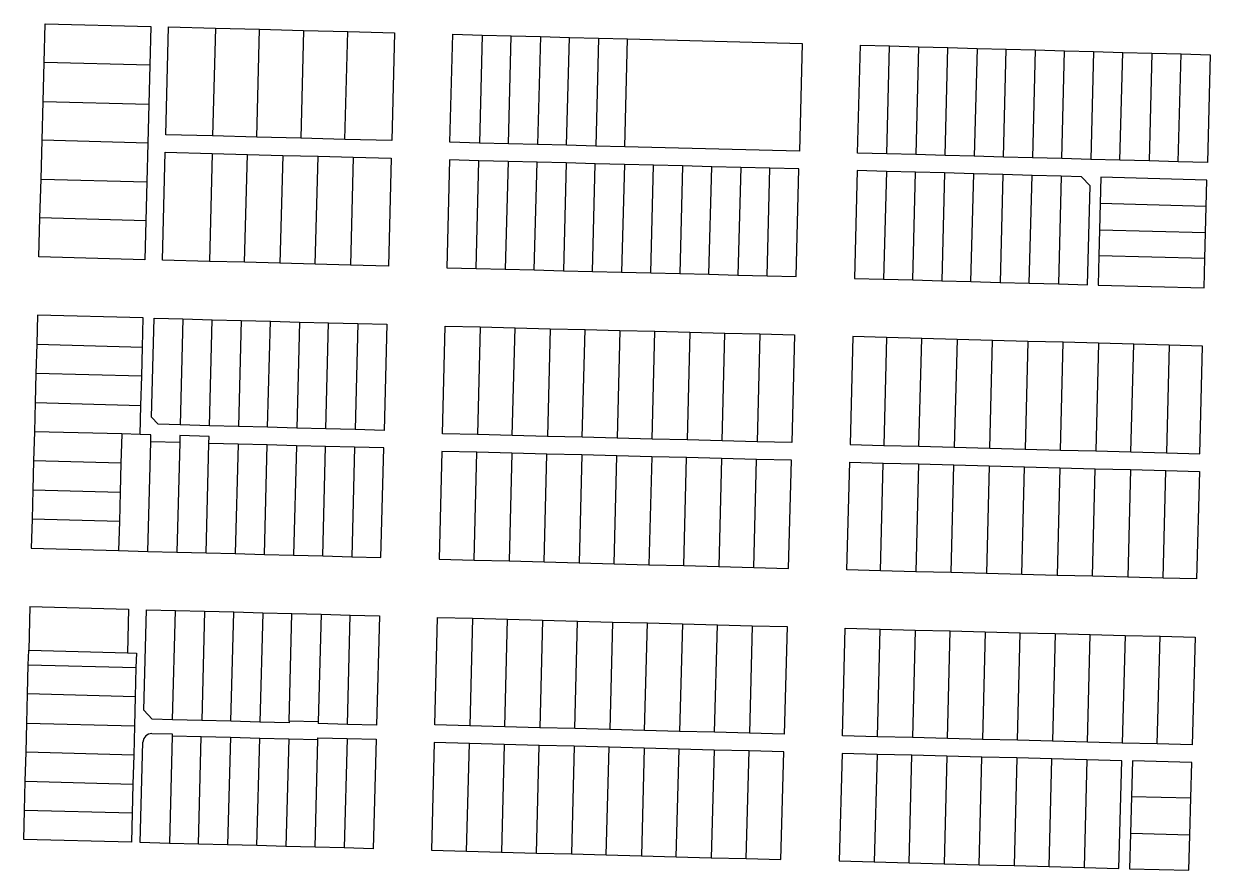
# Model space of a CAD drawing. Header units: inches. Extents: x 486468 to 494399, y 5455955 to 5460553.
# Drawn here: x 486920.2 to 487329.5, y 5456446.6 to 5456738.7 of the extents above; entities that cross this region are included whole.
import ezdxf

# ---------------------------------------------------------------- set-up
doc = ezdxf.new("R2010")
doc.units = ezdxf.units.IN
doc.header["$MEASUREMENT"] = 0
doc.layers.add('ParcelLines', color=10, linetype='Continuous')

msp = doc.modelspace()

# ---------------------------------------------------------------- linework, layer by layer
at = {"layer": 'ParcelLines', "color": 1}
for p, q in [((486927.191, 5456725.266), (486927.551, 5456738.666)), ((486927.551, 5456738.666), (486964.049, 5456737.715)), ((486964.049, 5456737.715), (486963.699, 5456724.315)), ((486969.149, 5456700.365), (486970.148, 5456737.565)), ((486970.148, 5456737.565), (486986.297, 5456737.145)), ((486986.297, 5456737.145), (487001.496, 5456736.745)), ((487001.496, 5456736.745), (487016.695, 5456736.345)), ((487016.695, 5456736.345), (487015.746, 5456699.164)), ((487016.695, 5456736.345), (487031.944, 5456735.934)), ((487030.945, 5456698.774), (487031.944, 5456735.934)), ((487031.944, 5456735.934), (487048.043, 5456735.514)), ((487048.043, 5456735.514), (487047.093, 5456698.364)), ((487067.191, 5456697.764), (487068.142, 5456735.014)), ((487068.142, 5456735.014), (487078.341, 5456734.744)), ((487078.341, 5456734.744), (487088.34, 5456734.484)), ((487088.34, 5456734.484), (487098.389, 5456734.214)), ((487098.389, 5456734.214), (487108.438, 5456733.944)), ((487107.439, 5456696.724), (487108.438, 5456733.944)), ((487108.438, 5456733.944), (487118.438, 5456733.684)), ((487118.438, 5456733.684), (487117.488, 5456696.464)), ((487118.438, 5456733.684), (487128.487, 5456733.414)), ((487127.538, 5456696.214), (487128.487, 5456733.414)), ((487128.487, 5456733.414), (487188.684, 5456731.813)), ((487188.684, 5456731.813), (487187.735, 5456694.663)), ((487207.835, 5456694.063), (487208.784, 5456731.263)), ((487208.784, 5456731.263), (487218.834, 5456730.983)), ((487217.885, 5456693.793), (487218.834, 5456730.983)), ((487218.834, 5456730.983), (487228.884, 5456730.713)), ((487228.884, 5456730.713), (487227.935, 5456693.513)), ((487228.884, 5456730.713), (487238.984, 5456730.433)), ((487237.985, 5456693.243), (487238.984, 5456730.433)), ((487238.984, 5456730.433), (487249.034, 5456730.163)), ((487249.034, 5456730.163), (487248.035, 5456692.963)), ((487249.034, 5456730.163), (487259.084, 5456729.883)), ((487258.135, 5456692.683), (487259.084, 5456729.883)), ((487259.084, 5456729.883), (487269.134, 5456729.613)), ((487269.134, 5456729.613), (487268.185, 5456692.413)), ((487269.134, 5456729.613), (487279.184, 5456729.333)), ((487278.235, 5456692.143), (487279.184, 5456729.333)), ((487279.184, 5456729.333), (487289.234, 5456729.064)), ((486926.831, 5456711.866), (486927.191, 5456725.266)), ((486963.699, 5456724.315), (486927.191, 5456725.266)), ((487289.234, 5456729.064), (487288.285, 5456691.864)), ((487289.234, 5456729.064), (487299.284, 5456728.784)), ((487298.335, 5456691.594), (487299.284, 5456728.784)), ((487299.284, 5456728.784), (487309.334, 5456728.514)), ((487309.334, 5456728.514), (487308.385, 5456691.314)), ((487309.334, 5456728.514), (487319.434, 5456728.234)), ((487318.435, 5456691.044), (487319.434, 5456728.234)), ((487319.434, 5456728.234), (487329.484, 5456727.964)), ((487329.484, 5456727.964), (487328.485, 5456690.764)), ((486963.699, 5456724.315), (486963.349, 5456710.915)), ((486926.471, 5456698.466), (486926.831, 5456711.866)), ((486926.831, 5456711.866), (486963.349, 5456710.915)), ((486963.349, 5456710.915), (486962.999, 5456697.515)), ((486926.122, 5456685.065), (486926.471, 5456698.466)), ((486962.999, 5456697.515), (486926.471, 5456698.466)), ((486962.999, 5456697.515), (486962.649, 5456684.115)), ((486985.298, 5456699.945), (486969.149, 5456700.365)), ((487000.547, 5456699.554), (486985.298, 5456699.945)), ((487015.746, 5456699.164), (487000.547, 5456699.554)), ((487030.945, 5456698.774), (487015.746, 5456699.164)), ((487047.093, 5456698.364), (487030.945, 5456698.774)), ((487077.341, 5456697.504), (487067.191, 5456697.764)), ((487087.39, 5456697.244), (487077.341, 5456697.504)), ((487097.439, 5456696.984), (487087.39, 5456697.244)), ((487107.439, 5456696.724), (487097.439, 5456696.984)), ((487117.488, 5456696.464), (487107.439, 5456696.724)), ((487127.538, 5456696.214), (487117.488, 5456696.464)), ((486968.049, 5456657.114), (486968.999, 5456694.315)), ((486968.999, 5456694.315), (486985.148, 5456693.884)), ((486985.148, 5456693.884), (486997.347, 5456693.564)), ((486996.346, 5456656.374), (486997.347, 5456693.564)), ((486997.347, 5456693.564), (487009.496, 5456693.244)), ((487009.496, 5456693.244), (487021.695, 5456692.924)), ((487021.695, 5456692.924), (487033.844, 5456692.604)), ((487033.844, 5456692.604), (487032.894, 5456655.414)), ((487033.844, 5456692.604), (487046.943, 5456692.264)), ((487187.735, 5456694.663), (487127.538, 5456696.214)), ((487217.885, 5456693.793), (487207.835, 5456694.063)), ((487227.935, 5456693.513), (487217.885, 5456693.793)), ((487237.985, 5456693.243), (487227.935, 5456693.513)), ((487248.035, 5456692.963), (487237.985, 5456693.243)), ((487258.135, 5456692.683), (487248.035, 5456692.963)), ((487268.185, 5456692.413), (487258.135, 5456692.683)), ((487278.235, 5456692.143), (487268.185, 5456692.413)), ((487046.943, 5456692.264), (487045.993, 5456655.064)), ((487067.041, 5456691.664), (487066.092, 5456654.464)), ((487077.191, 5456691.404), (487067.041, 5456691.664)), ((487076.241, 5456654.214), (487077.191, 5456691.404)), ((487087.24, 5456691.144), (487077.191, 5456691.404)), ((487087.24, 5456691.144), (487086.291, 5456653.964)), ((487097.29, 5456690.884), (487087.24, 5456691.144)), ((487096.29, 5456653.714), (487097.29, 5456690.884)), ((487107.289, 5456690.624), (487097.29, 5456690.884)), ((487107.289, 5456690.624), (487106.339, 5456653.464)), ((487117.338, 5456690.364), (487107.289, 5456690.624)), ((487116.389, 5456653.214), (487117.338, 5456690.364)), ((487127.388, 5456690.114), (487117.338, 5456690.364)), ((487127.388, 5456690.114), (487126.388, 5456652.964)), ((487137.387, 5456689.854), (487127.388, 5456690.114)), ((487136.437, 5456652.714), (487137.387, 5456689.854)), ((487147.436, 5456689.593), (487137.387, 5456689.854)), ((487147.436, 5456689.593), (487146.487, 5456652.464)), ((487157.486, 5456689.332), (487147.436, 5456689.593)), ((487156.486, 5456652.213), (487157.486, 5456689.332)), ((487167.485, 5456689.082), (487157.486, 5456689.332)), ((487167.485, 5456689.082), (487166.535, 5456651.962)), ((487177.535, 5456688.822), (487167.485, 5456689.082)), ((487176.585, 5456651.713), (487177.535, 5456688.822)), ((487187.585, 5456688.563), (487177.535, 5456688.822)), ((487186.635, 5456651.463), (487187.585, 5456688.563)), ((487288.285, 5456691.864), (487278.235, 5456692.143)), ((487298.335, 5456691.594), (487288.285, 5456691.864)), ((487308.385, 5456691.314), (487298.335, 5456691.594)), ((487318.435, 5456691.044), (487308.385, 5456691.314)), ((487328.485, 5456690.764), (487318.435, 5456691.044)), ((486925.762, 5456671.665), (486926.122, 5456685.065)), ((486926.122, 5456685.065), (486962.649, 5456684.115)), ((486962.649, 5456684.115), (486962.299, 5456670.664)), ((487207.685, 5456688.013), (487206.735, 5456650.813)), ((487217.735, 5456687.733), (487207.685, 5456688.013)), ((487217.735, 5456687.733), (487216.785, 5456650.533)), ((487227.785, 5456687.463), (487217.735, 5456687.733)), ((487226.835, 5456650.263), (487227.785, 5456687.463)), ((487237.835, 5456687.183), (487227.785, 5456687.463)), ((487237.835, 5456687.183), (487236.885, 5456649.993)), ((487247.885, 5456686.913), (487237.835, 5456687.183)), ((487246.935, 5456649.713), (487247.885, 5456686.913)), ((487257.935, 5456686.633), (487247.885, 5456686.913)), ((487257.935, 5456686.633), (487256.985, 5456649.443)), ((487267.985, 5456686.363), (487257.935, 5456686.633)), ((487267.035, 5456649.163), (487267.985, 5456686.363)), ((487278.085, 5456686.083), (487267.985, 5456686.363)), ((487278.085, 5456686.083), (487277.085, 5456648.893)), ((487285.089, 5456685.895), (487278.085, 5456686.083)), ((487285.089, 5456685.895), (487288.053, 5456682.768)), ((487291.785, 5456685.714), (487291.545, 5456676.664)), ((487328.335, 5456684.714), (487291.785, 5456685.714)), ((487328.105, 5456675.664), (487328.335, 5456684.714)), ((487287.135, 5456648.614), (487288.053, 5456682.768)), ((487291.545, 5456676.664), (487291.295, 5456667.614)), ((487328.105, 5456675.664), (487291.545, 5456676.664)), ((487327.875, 5456666.614), (487328.105, 5456675.664)), ((486925.402, 5456658.265), (486925.762, 5456671.665)), ((486962.299, 5456670.664), (486925.762, 5456671.665)), ((486962.299, 5456670.664), (486961.95, 5456657.264)), ((487291.295, 5456667.614), (487291.055, 5456658.564)), ((487291.295, 5456667.614), (487327.875, 5456666.614)), ((487327.645, 5456657.614), (487327.875, 5456666.614)), ((486961.95, 5456657.264), (486925.402, 5456658.265)), ((486984.197, 5456656.694), (486968.049, 5456657.114)), ((486996.346, 5456656.374), (486984.197, 5456656.694)), ((487008.546, 5456656.054), (486996.346, 5456656.374)), ((487020.695, 5456655.734), (487008.546, 5456656.054)), ((487032.894, 5456655.414), (487020.695, 5456655.734)), ((487291.055, 5456658.564), (487290.785, 5456648.514)), ((487327.645, 5456657.614), (487291.055, 5456658.564)), ((487327.385, 5456647.564), (487327.645, 5456657.614)), ((487045.993, 5456655.064), (487032.894, 5456655.414)), ((487066.092, 5456654.464), (487076.241, 5456654.214)), ((487076.241, 5456654.214), (487086.291, 5456653.964)), ((487086.291, 5456653.964), (487096.29, 5456653.714)), ((487096.29, 5456653.714), (487106.339, 5456653.464)), ((487106.339, 5456653.464), (487116.389, 5456653.214)), ((487116.389, 5456653.214), (487126.388, 5456652.964)), ((487126.388, 5456652.964), (487136.437, 5456652.714)), ((487136.437, 5456652.714), (487146.487, 5456652.464)), ((487146.487, 5456652.464), (487156.486, 5456652.213)), ((487156.486, 5456652.213), (487166.535, 5456651.962)), ((487166.535, 5456651.962), (487176.585, 5456651.713)), ((487176.585, 5456651.713), (487186.635, 5456651.463)), ((487206.735, 5456650.813), (487216.785, 5456650.533)), ((487216.785, 5456650.533), (487226.835, 5456650.263)), ((487226.835, 5456650.263), (487236.885, 5456649.993)), ((487236.885, 5456649.993), (487246.935, 5456649.713)), ((487246.935, 5456649.713), (487256.985, 5456649.443)), ((487256.985, 5456649.443), (487267.035, 5456649.163)), ((487267.035, 5456649.163), (487277.085, 5456648.893)), ((487277.085, 5456648.893), (487287.135, 5456648.614)), ((487290.785, 5456648.514), (487327.385, 5456647.564)), ((486924.902, 5456638.164), (486924.632, 5456628.064)), ((486961.399, 5456637.164), (486924.902, 5456638.164)), ((486961.139, 5456627.114), (486961.399, 5456637.164)), ((486964.199, 5456602.964), (486965.099, 5456637.064)), ((486965.099, 5456637.064), (486975.098, 5456636.804)), ((486975.098, 5456636.804), (486974.148, 5456600.264)), ((486975.098, 5456636.804), (486985.147, 5456636.544)), ((486984.198, 5456599.984), (486985.147, 5456636.544)), ((486985.147, 5456636.544), (486995.197, 5456636.274)), ((486995.197, 5456636.274), (487005.246, 5456636.014)), ((487005.246, 5456636.014), (487015.295, 5456635.754)), ((487015.295, 5456635.754), (487014.346, 5456599.174)), ((487015.295, 5456635.754), (487025.345, 5456635.494)), ((487025.345, 5456635.494), (487035.394, 5456635.224)), ((487035.394, 5456635.224), (487045.443, 5456634.964)), ((487045.443, 5456634.964), (487044.494, 5456598.364)), ((487064.593, 5456597.214), (487065.542, 5456634.364)), ((487065.542, 5456634.364), (487077.641, 5456634.064)), ((487077.641, 5456634.064), (487076.642, 5456596.914)), ((487077.641, 5456634.064), (487089.691, 5456633.764)), ((487089.691, 5456633.764), (487101.74, 5456633.464)), ((487101.74, 5456633.464), (487113.789, 5456633.164)), ((487112.839, 5456595.994), (487113.789, 5456633.164)), ((487113.789, 5456633.164), (487125.838, 5456632.864)), ((487125.838, 5456632.864), (487124.889, 5456595.684)), ((487125.838, 5456632.864), (487137.887, 5456632.564)), ((487136.938, 5456595.384), (487137.887, 5456632.564)), ((487137.887, 5456632.564), (487149.937, 5456632.263)), ((487149.937, 5456632.263), (487148.987, 5456595.074)), ((487149.937, 5456632.263), (487162.036, 5456631.963)), ((487161.086, 5456594.773), (487162.036, 5456631.963)), ((487162.036, 5456631.963), (487174.085, 5456631.663)), ((487174.085, 5456631.663), (487173.135, 5456594.463)), ((487174.085, 5456631.663), (487186.085, 5456631.363)), ((487186.085, 5456631.363), (487185.135, 5456594.163)), ((486924.632, 5456628.064), (486924.362, 5456618.014)), ((486924.632, 5456628.064), (486961.139, 5456627.114)), ((486960.879, 5456617.064), (486961.139, 5456627.114)), ((487206.185, 5456630.713), (487205.236, 5456593.513)), ((487217.785, 5456630.403), (487206.185, 5456630.713)), ((487217.785, 5456630.403), (487216.836, 5456593.203)), ((487229.985, 5456630.073), (487217.785, 5456630.403)), ((487228.986, 5456592.883), (487229.985, 5456630.073)), ((487242.185, 5456629.743), (487229.985, 5456630.073)), ((487242.185, 5456629.743), (487241.186, 5456592.563)), ((487254.385, 5456629.413), (487242.185, 5456629.743)), ((487253.386, 5456592.243), (487254.385, 5456629.413)), ((487266.535, 5456629.093), (487254.385, 5456629.413)), ((487266.535, 5456629.093), (487265.586, 5456591.913)), ((487278.735, 5456628.763), (487266.535, 5456629.093)), ((487277.786, 5456591.593), (487278.735, 5456628.763)), ((487290.935, 5456628.434), (487278.735, 5456628.763)), ((487290.935, 5456628.434), (487289.986, 5456591.264)), ((487303.135, 5456628.104), (487290.935, 5456628.434)), ((487302.136, 5456590.944), (487303.135, 5456628.104)), ((487315.335, 5456627.774), (487303.135, 5456628.104)), ((487315.335, 5456627.774), (487314.336, 5456590.624)), ((487326.835, 5456627.464), (487315.335, 5456627.774)), ((487325.886, 5456590.314), (487326.835, 5456627.464)), ((486924.362, 5456618.014), (486924.092, 5456607.964)), ((486960.879, 5456617.064), (486924.362, 5456618.014)), ((486960.609, 5456607.014), (486960.879, 5456617.064)), ((486924.092, 5456607.964), (486923.822, 5456597.914)), ((486960.349, 5456596.964), (486960.609, 5456607.014)), ((486966.549, 5456600.464), (486964.199, 5456602.964)), ((486974.148, 5456600.264), (486966.549, 5456600.464)), ((486984.198, 5456599.984), (486974.148, 5456600.264)), ((486994.247, 5456599.714), (486984.198, 5456599.984)), ((487004.296, 5456599.444), (486994.247, 5456599.714)), ((487014.346, 5456599.174), (487004.296, 5456599.444)), ((487024.395, 5456598.904), (487014.346, 5456599.174)), ((487034.445, 5456598.634), (487024.395, 5456598.904)), ((487044.494, 5456598.364), (487034.445, 5456598.634)), ((486923.822, 5456597.914), (486923.562, 5456587.864)), ((486953.95, 5456597.134), (486923.822, 5456597.914)), ((486960.349, 5456596.964), (486953.95, 5456597.134)), ((486963.999, 5456596.864), (486960.349, 5456596.964)), ((486962.95, 5456556.644), (486963.949, 5456594.414)), ((486963.949, 5456594.414), (486963.999, 5456596.864)), ((486973.999, 5456594.164), (486963.949, 5456594.414)), ((486973.999, 5456594.164), (486972.999, 5456556.384)), ((486974.049, 5456596.614), (486973.999, 5456594.164)), ((486984.098, 5456596.314), (486974.049, 5456596.614)), ((486984.048, 5456593.864), (486984.098, 5456596.314)), ((487076.642, 5456596.914), (487064.593, 5456597.214)), ((487088.691, 5456596.604), (487076.642, 5456596.914)), ((487100.79, 5456596.294), (487088.691, 5456596.604)), ((487112.839, 5456595.994), (487100.79, 5456596.294)), ((487124.889, 5456595.684), (487112.839, 5456595.994)), ((487136.938, 5456595.384), (487124.889, 5456595.684)), ((487148.987, 5456595.074), (487136.938, 5456595.384)), ((487161.086, 5456594.773), (487148.987, 5456595.074)), ((487173.135, 5456594.463), (487161.086, 5456594.773)), ((487185.135, 5456594.163), (487173.135, 5456594.463)), ((486983.048, 5456556.114), (486984.048, 5456593.864)), ((486994.097, 5456593.604), (486984.048, 5456593.864)), ((486994.097, 5456593.604), (486993.098, 5456555.844)), ((487004.147, 5456593.344), (486994.097, 5456593.604)), ((487003.197, 5456555.584), (487004.147, 5456593.344)), ((487014.196, 5456593.094), (487004.147, 5456593.344)), ((487014.196, 5456593.094), (487013.246, 5456555.314)), ((487024.245, 5456592.834), (487014.196, 5456593.094)), ((487034.295, 5456592.574), (487024.245, 5456592.834)), ((487044.344, 5456592.314), (487034.295, 5456592.574)), ((487043.394, 5456554.514), (487044.344, 5456592.314)), ((487064.443, 5456591.114), (487063.493, 5456553.964)), ((487076.492, 5456590.814), (487064.443, 5456591.114)), ((487088.541, 5456590.504), (487076.492, 5456590.814)), ((487088.541, 5456590.504), (487087.591, 5456553.324)), ((487100.64, 5456590.194), (487088.541, 5456590.504)), ((487112.689, 5456589.894), (487100.64, 5456590.194)), ((487205.236, 5456593.513), (487216.836, 5456593.203)), ((487216.836, 5456593.203), (487228.986, 5456592.883)), ((487228.986, 5456592.883), (487241.186, 5456592.563)), ((487241.186, 5456592.563), (487253.386, 5456592.243)), ((487253.386, 5456592.243), (487265.586, 5456591.913)), ((487265.586, 5456591.913), (487277.786, 5456591.593)), ((487277.786, 5456591.593), (487289.986, 5456591.264)), ((487289.986, 5456591.264), (487302.136, 5456590.944)), ((487302.136, 5456590.944), (487314.336, 5456590.624)), ((487314.336, 5456590.624), (487325.886, 5456590.314)), ((486923.562, 5456587.864), (486923.292, 5456577.814)), ((486953.69, 5456587.064), (486923.562, 5456587.864)), ((486953.69, 5456587.064), (486953.43, 5456577.014)), ((487112.689, 5456589.894), (487111.74, 5456552.684)), ((487124.739, 5456589.584), (487112.689, 5456589.894)), ((487123.789, 5456552.364), (487124.739, 5456589.584)), ((487136.788, 5456589.284), (487124.739, 5456589.584)), ((487136.788, 5456589.284), (487135.838, 5456552.044)), ((487148.837, 5456588.974), (487136.788, 5456589.284)), ((487147.887, 5456551.724), (487148.837, 5456588.974)), ((487160.886, 5456588.673), (487148.837, 5456588.974)), ((487160.886, 5456588.673), (487159.937, 5456551.403)), ((487172.986, 5456588.363), (487160.886, 5456588.673)), ((487172.036, 5456551.083), (487172.986, 5456588.363)), ((487184.986, 5456588.063), (487172.986, 5456588.363)), ((487184.036, 5456550.763), (487184.986, 5456588.063)), ((487204.136, 5456550.213), (487205.086, 5456587.413)), ((487205.086, 5456587.413), (487216.636, 5456587.103)), ((487215.686, 5456549.913), (487216.636, 5456587.103)), ((487216.636, 5456587.103), (487228.836, 5456586.783)), ((487228.836, 5456586.783), (487227.886, 5456549.603)), ((487228.836, 5456586.783), (487241.036, 5456586.463)), ((487240.086, 5456549.293), (487241.036, 5456586.463)), ((487241.036, 5456586.463), (487253.236, 5456586.133)), ((487253.236, 5456586.133), (487252.286, 5456548.973)), ((487253.236, 5456586.133), (487265.436, 5456585.813)), ((487264.436, 5456548.663), (487265.436, 5456585.813)), ((487265.436, 5456585.813), (487277.636, 5456585.493)), ((487277.636, 5456585.493), (487276.636, 5456548.354)), ((487277.636, 5456585.493), (487289.786, 5456585.164)), ((487288.836, 5456548.034), (487289.786, 5456585.164)), ((487289.786, 5456585.164), (487301.986, 5456584.844)), ((487301.986, 5456584.844), (487301.036, 5456547.724)), ((487301.986, 5456584.844), (487314.186, 5456584.524)), ((487313.186, 5456547.414), (487314.186, 5456584.524)), ((487314.186, 5456584.524), (487325.736, 5456584.214)), ((487325.736, 5456584.214), (487324.736, 5456547.114)), ((486923.292, 5456577.814), (486923.022, 5456567.764)), ((486953.43, 5456577.014), (486953.16, 5456566.964)), ((486923.022, 5456567.764), (486922.752, 5456557.714)), ((486953.16, 5456566.964), (486952.9, 5456556.914)), ((486922.752, 5456557.714), (486952.9, 5456556.914)), ((486952.9, 5456556.914), (486962.95, 5456556.644)), ((486962.95, 5456556.644), (486972.999, 5456556.384)), ((486972.999, 5456556.384), (486983.048, 5456556.114)), ((486983.048, 5456556.114), (486993.098, 5456555.844)), ((486993.098, 5456555.844), (487003.197, 5456555.584)), ((487003.197, 5456555.584), (487013.246, 5456555.314)), ((487013.246, 5456555.314), (487023.296, 5456555.044)), ((487023.296, 5456555.044), (487033.345, 5456554.784)), ((487033.345, 5456554.784), (487043.394, 5456554.514)), ((487063.493, 5456553.964), (487075.542, 5456553.644)), ((487075.542, 5456553.644), (487087.591, 5456553.324)), ((487087.591, 5456553.324), (487099.641, 5456553.004)), ((487099.641, 5456553.004), (487111.74, 5456552.684)), ((487111.74, 5456552.684), (487123.789, 5456552.364)), ((487123.789, 5456552.364), (487135.838, 5456552.044)), ((487135.838, 5456552.044), (487147.887, 5456551.724)), ((487147.887, 5456551.724), (487159.937, 5456551.403)), ((487159.937, 5456551.403), (487172.036, 5456551.083)), ((487172.036, 5456551.083), (487184.036, 5456550.763)), ((487215.686, 5456549.913), (487204.136, 5456550.213)), ((487227.886, 5456549.603), (487215.686, 5456549.913)), ((487240.086, 5456549.293), (487227.886, 5456549.603)), ((487252.286, 5456548.973), (487240.086, 5456549.293)), ((487264.436, 5456548.663), (487252.286, 5456548.973)), ((487276.636, 5456548.354), (487264.436, 5456548.663)), ((487288.836, 5456548.034), (487276.636, 5456548.354)), ((487301.036, 5456547.724), (487288.836, 5456548.034)), ((487313.186, 5456547.414), (487301.036, 5456547.724)), ((487324.736, 5456547.114), (487313.186, 5456547.414)), ((486922.253, 5456537.613), (486921.863, 5456522.513)), ((486922.253, 5456537.613), (486956.354, 5456536.695)), ((486956.354, 5456536.695), (486955.964, 5456521.641)), ((486961.55, 5456501.813), (486962.45, 5456536.513)), ((486962.45, 5456536.513), (486972.499, 5456536.253)), ((486971.5, 5456498.523), (486972.499, 5456536.253)), ((486972.499, 5456536.253), (486982.549, 5456535.993)), ((486982.549, 5456535.993), (486981.549, 5456498.263)), ((486982.549, 5456535.993), (486992.598, 5456535.723)), ((486992.598, 5456535.723), (487002.647, 5456535.463)), ((487002.647, 5456535.463), (487001.648, 5456497.733)), ((487002.647, 5456535.463), (487012.697, 5456535.203)), ((487011.713, 5456498.072), (487012.697, 5456535.203)), ((487012.697, 5456535.203), (487022.746, 5456534.943)), ((487022.746, 5456534.943), (487032.795, 5456534.673)), ((487032.795, 5456534.673), (487042.845, 5456534.413)), ((487042.845, 5456534.413), (487041.845, 5456496.663)), ((487061.994, 5456496.763), (487062.943, 5456533.864)), ((487062.943, 5456533.864), (487074.992, 5456533.544)), ((487074.992, 5456533.544), (487074.043, 5456496.443)), ((487074.992, 5456533.544), (487087.092, 5456533.224)), ((487087.092, 5456533.224), (487099.141, 5456532.904)), ((487099.141, 5456532.904), (487098.141, 5456495.803)), ((487099.141, 5456532.904), (487111.19, 5456532.584)), ((487110.24, 5456495.483), (487111.19, 5456532.584)), ((487111.19, 5456532.584), (487123.239, 5456532.264)), ((487123.239, 5456532.264), (487122.29, 5456495.164)), ((487123.239, 5456532.264), (487135.288, 5456531.944)), ((487134.339, 5456494.844), (487135.288, 5456531.944)), ((487135.288, 5456531.944), (487147.388, 5456531.624)), ((487147.388, 5456531.624), (487146.388, 5456494.524)), ((487147.388, 5456531.624), (487159.437, 5456531.304)), ((487158.487, 5456494.204), (487159.437, 5456531.304)), ((487159.437, 5456531.304), (487171.486, 5456530.983)), ((487171.486, 5456530.983), (487170.536, 5456493.883)), ((487171.486, 5456530.983), (487183.486, 5456530.663)), ((487183.486, 5456530.663), (487182.535, 5456493.563)), ((487202.635, 5456493.013), (487203.586, 5456530.113)), ((487203.586, 5456530.113), (487215.636, 5456529.803)), ((487214.685, 5456492.703), (487215.636, 5456529.803)), ((487215.636, 5456529.803), (487227.736, 5456529.493)), ((487227.736, 5456529.493), (487226.735, 5456492.383)), ((487227.736, 5456529.493), (487239.786, 5456529.183)), ((487238.835, 5456492.063), (487239.786, 5456529.183)), ((487239.786, 5456529.183), (487251.836, 5456528.873)), ((487251.836, 5456528.873), (487250.885, 5456491.753)), ((487251.836, 5456528.873), (487263.935, 5456528.563)), ((487262.935, 5456491.443), (487263.935, 5456528.563)), ((487263.935, 5456528.563), (487275.985, 5456528.254)), ((487275.985, 5456528.254), (487275.035, 5456491.124)), ((487275.985, 5456528.254), (487288.035, 5456527.944)), ((487287.085, 5456490.814), (487288.035, 5456527.944)), ((487288.035, 5456527.944), (487300.085, 5456527.634)), ((487300.085, 5456527.634), (487299.135, 5456490.494)), ((487300.085, 5456527.634), (487312.185, 5456527.324)), ((487311.185, 5456490.184), (487312.185, 5456527.324)), ((487312.185, 5456527.324), (487324.235, 5456527.014)), ((487324.235, 5456527.014), (487323.285, 5456489.864)), ((486921.723, 5456517.513), (486921.863, 5456522.513)), ((486921.863, 5456522.513), (486955.964, 5456521.641)), ((486955.964, 5456521.641), (486959.01, 5456521.563)), ((486959.01, 5456521.563), (486958.87, 5456516.513)), ((486921.463, 5456507.463), (486921.723, 5456517.513)), ((486921.723, 5456517.513), (486958.87, 5456516.513)), ((486958.87, 5456516.513), (486958.611, 5456506.463)), ((486921.203, 5456497.413), (486921.463, 5456507.463)), ((486958.611, 5456506.463), (486958.351, 5456496.413)), ((486964.5, 5456498.713), (486961.55, 5456501.813)), ((486920.943, 5456487.363), (486921.203, 5456497.413)), ((486921.203, 5456497.413), (486958.351, 5456496.413)), ((486958.351, 5456496.413), (486958.091, 5456486.363)), ((486971.5, 5456498.523), (486964.5, 5456498.713)), ((486981.549, 5456498.263), (486971.5, 5456498.523)), ((486991.598, 5456498.003), (486981.549, 5456498.263)), ((487001.648, 5456497.733), (486991.598, 5456498.003)), ((487011.697, 5456497.463), (487001.648, 5456497.733)), ((487011.713, 5456498.072), (487011.697, 5456497.463)), ((487021.761, 5456497.805), (487011.713, 5456498.072)), ((487021.761, 5456497.805), (487021.746, 5456497.203)), ((487031.796, 5456496.933), (487021.746, 5456497.203)), ((487041.845, 5456496.663), (487031.796, 5456496.933)), ((487074.043, 5456496.443), (487061.994, 5456496.763)), ((487086.092, 5456496.123), (487074.043, 5456496.443)), ((487098.141, 5456495.803), (487086.092, 5456496.123)), ((487110.24, 5456495.483), (487098.141, 5456495.803)), ((486964.4, 5456493.813), (486971.4, 5456493.663)), ((486971.4, 5456493.663), (486971.35, 5456493.013)), ((486971.35, 5456493.013), (486981.399, 5456492.753)), ((486981.399, 5456492.753), (486991.449, 5456492.493)), ((486991.449, 5456492.493), (486990.499, 5456455.373)), ((486991.449, 5456492.493), (487001.548, 5456492.233)), ((487000.548, 5456455.113), (487001.548, 5456492.233)), ((487001.548, 5456492.233), (487011.597, 5456491.973)), ((487011.597, 5456491.973), (487021.646, 5456491.713)), ((487021.646, 5456491.713), (487021.646, 5456492.313)), ((487021.646, 5456492.313), (487031.696, 5456492.063)), ((487031.696, 5456492.063), (487030.696, 5456454.323)), ((487031.696, 5456492.063), (487041.745, 5456491.813)), ((487041.745, 5456491.813), (487040.746, 5456454.063)), ((487122.29, 5456495.164), (487110.24, 5456495.483)), ((487134.339, 5456494.844), (487122.29, 5456495.164)), ((487146.388, 5456494.524), (487134.339, 5456494.844)), ((487158.487, 5456494.204), (487146.388, 5456494.524)), ((487170.536, 5456493.883), (487158.487, 5456494.204)), ((487182.535, 5456493.563), (487170.536, 5456493.883)), ((487214.685, 5456492.703), (487202.635, 5456493.013)), ((487226.735, 5456492.383), (487214.685, 5456492.703)), ((487238.835, 5456492.063), (487226.735, 5456492.383)), ((487250.885, 5456491.753), (487238.835, 5456492.063)), ((487262.935, 5456491.443), (487250.885, 5456491.753)), ((486960.351, 5456456.163), (486961.251, 5456490.863)), ((487061.794, 5456490.663), (487060.843, 5456453.513)), ((487073.893, 5456490.343), (487061.794, 5456490.663)), ((487085.942, 5456490.023), (487073.893, 5456490.343)), ((487097.991, 5456489.703), (487085.942, 5456490.023)), ((487110.04, 5456489.383), (487097.991, 5456489.703)), ((487110.04, 5456489.383), (487109.09, 5456452.233)), ((487122.14, 5456489.063), (487110.04, 5456489.383)), ((487121.139, 5456451.913), (487122.14, 5456489.063)), ((487134.189, 5456488.744), (487122.14, 5456489.063)), ((487134.189, 5456488.744), (487133.238, 5456451.594)), ((487146.238, 5456488.424), (487134.189, 5456488.744)), ((487145.287, 5456451.274), (487146.238, 5456488.424)), ((487158.336, 5456488.104), (487146.238, 5456488.424)), ((487158.336, 5456488.104), (487157.336, 5456450.954)), ((487170.385, 5456487.784), (487158.336, 5456488.104)), ((487169.436, 5456450.634), (487170.385, 5456487.784)), ((487182.385, 5456487.463), (487170.385, 5456487.784)), ((487275.035, 5456491.124), (487262.935, 5456491.443)), ((487287.085, 5456490.814), (487275.035, 5456491.124)), ((487299.135, 5456490.494), (487287.085, 5456490.814)), ((487311.185, 5456490.184), (487299.135, 5456490.494)), ((487323.285, 5456489.864), (487311.185, 5456490.184)), ((486920.674, 5456477.313), (486920.943, 5456487.363)), ((486958.091, 5456486.363), (486957.821, 5456476.313)), ((487181.386, 5456450.314), (487182.385, 5456487.463)), ((487202.485, 5456486.913), (487201.486, 5456449.814)), ((487214.535, 5456486.603), (487202.485, 5456486.913)), ((487214.535, 5456486.603), (487213.586, 5456449.493)), ((487226.585, 5456486.293), (487214.535, 5456486.603)), ((487225.636, 5456449.173), (487226.585, 5456486.293)), ((487238.635, 5456485.983), (487226.585, 5456486.293)), ((487238.635, 5456485.983), (487237.686, 5456448.853)), ((487250.735, 5456485.663), (487238.635, 5456485.983)), ((487249.736, 5456448.533), (487250.735, 5456485.663)), ((487262.785, 5456485.353), (487250.735, 5456485.663)), ((487262.785, 5456485.353), (487261.786, 5456448.223)), ((487274.835, 5456485.034), (487262.785, 5456485.353)), ((487273.886, 5456447.904), (487274.835, 5456485.034)), ((487286.885, 5456484.724), (487274.835, 5456485.034)), ((487286.885, 5456484.724), (487285.936, 5456447.584)), ((487298.985, 5456484.414), (487286.885, 5456484.724)), ((487297.986, 5456447.264), (487298.985, 5456484.414)), ((487302.635, 5456484.314), (487302.305, 5456472.114)), ((487323.135, 5456483.764), (487302.635, 5456484.314)), ((487322.806, 5456471.564), (487323.135, 5456483.764)), ((486920.414, 5456467.263), (486920.674, 5456477.313)), ((486957.821, 5456476.313), (486957.561, 5456466.313)), ((487302.305, 5456472.114), (487301.966, 5456459.314)), ((487302.305, 5456472.114), (487322.806, 5456471.564)), ((487322.466, 5456458.764), (487322.806, 5456471.564)), ((486920.154, 5456457.213), (486920.414, 5456467.263)), ((486957.561, 5456466.313), (486957.301, 5456456.263)), ((487301.966, 5456459.314), (487301.636, 5456447.164)), ((487322.466, 5456458.764), (487301.966, 5456459.314)), ((486957.301, 5456456.263), (486920.154, 5456457.213)), ((486970.4, 5456455.903), (486960.351, 5456456.163)), ((486980.45, 5456455.633), (486970.4, 5456455.903)), ((486990.499, 5456455.373), (486980.45, 5456455.633)), ((487000.548, 5456455.113), (486990.499, 5456455.373)), ((487010.598, 5456454.853), (487000.548, 5456455.113)), ((487322.136, 5456446.614), (487322.466, 5456458.764)), ((487020.647, 5456454.583), (487010.598, 5456454.853)), ((487030.696, 5456454.323), (487020.647, 5456454.583)), ((487040.746, 5456454.063), (487030.696, 5456454.323)), ((487060.843, 5456453.513), (487072.892, 5456453.193)), ((487072.892, 5456453.193), (487084.941, 5456452.873)), ((487084.941, 5456452.873), (487097.041, 5456452.553)), ((487097.041, 5456452.553), (487109.09, 5456452.233)), ((487109.09, 5456452.233), (487121.139, 5456451.913)), ((487121.139, 5456451.913), (487133.238, 5456451.594)), ((487133.238, 5456451.594), (487145.287, 5456451.274)), ((487145.287, 5456451.274), (487157.336, 5456450.954)), ((487157.336, 5456450.954), (487169.436, 5456450.634)), ((487169.436, 5456450.634), (487181.386, 5456450.314)), ((487201.486, 5456449.814), (487213.586, 5456449.493)), ((487213.586, 5456449.493), (487225.636, 5456449.173)), ((487225.636, 5456449.173), (487237.686, 5456448.853)), ((487237.686, 5456448.853), (487249.736, 5456448.533)), ((487249.736, 5456448.533), (487261.786, 5456448.223)), ((487261.786, 5456448.223), (487273.886, 5456447.904)), ((487273.886, 5456447.904), (487285.936, 5456447.584)), ((487285.936, 5456447.584), (487297.986, 5456447.264)), ((487301.636, 5456447.164), (487322.136, 5456446.614))]:
    msp.add_line(p, q, dxfattribs=at)
for points in [[(486986.297, 5456737.145), (486985.298, 5456699.965), (486985.298, 5456699.945)], [(487000.547, 5456699.554), (487000.547, 5456699.564), (487001.496, 5456736.745)], [(487078.341, 5456734.744), (487078.341, 5456734.714), (487077.341, 5456697.514), (487077.341, 5456697.504)], [(487087.39, 5456697.244), (487087.39, 5456697.264), (487088.34, 5456734.464), (487088.34, 5456734.484)], [(487098.389, 5456734.214), (487097.439, 5456697.014), (487097.439, 5456696.984)], [(486985.148, 5456693.884), (486985.148, 5456693.864), (486984.197, 5456656.714), (486984.197, 5456656.694)], [(487009.496, 5456693.244), (487009.496, 5456693.214), (487008.546, 5456656.064), (487008.546, 5456656.054)], [(487020.695, 5456655.734), (487021.695, 5456692.914), (487021.695, 5456692.924)], [(486995.197, 5456636.274), (486995.197, 5456636.264), (486994.247, 5456599.714)], [(487004.296, 5456599.444), (487004.296, 5456599.464), (487005.246, 5456636.014)], [(487024.395, 5456598.904), (487024.395, 5456598.914), (487025.345, 5456635.494)], [(487035.394, 5456635.224), (487035.394, 5456635.214), (487034.445, 5456598.664), (487034.445, 5456598.634)], [(487088.691, 5456596.604), (487088.691, 5456596.614), (487089.691, 5456633.764)], [(487101.74, 5456633.464), (487100.79, 5456596.314), (487100.79, 5456596.294)], [(486924.092, 5456607.964), (486924.102, 5456607.964), (486960.609, 5456607.014)], [(486953.95, 5456597.134), (486953.95, 5456597.114), (486953.69, 5456587.064)], [(487023.296, 5456555.044), (487024.245, 5456592.814), (487024.245, 5456592.834)], [(487034.295, 5456592.574), (487034.295, 5456592.564), (487033.345, 5456554.784)], [(487075.542, 5456553.644), (487075.542, 5456553.664), (487076.492, 5456590.814)], [(487099.641, 5456553.004), (487099.641, 5456553.014), (487100.64, 5456590.194)], [(486923.292, 5456577.814), (486923.302, 5456577.814), (486953.43, 5456577.014)], [(486953.16, 5456566.964), (486923.052, 5456567.764), (486923.022, 5456567.764)], [(486991.598, 5456498.003), (486991.598, 5456498.013), (486992.598, 5456535.713), (486992.598, 5456535.723)], [(487022.746, 5456534.943), (487022.746, 5456534.913), (487021.761, 5456497.805)], [(487031.796, 5456496.933), (487032.795, 5456534.663), (487032.795, 5456534.673)], [(487086.092, 5456496.123), (487087.092, 5456533.214), (487087.092, 5456533.224)], [(486958.611, 5456506.463), (486958.601, 5456506.463), (486921.463, 5456507.463)], [(486964.4, 5456493.813), (486963.23, 5456493.613), (486962.221, 5456492.983), (486961.531, 5456492.023), (486961.251, 5456490.863)], [(486971.35, 5456493.013), (486970.4, 5456455.913), (486970.4, 5456455.903)], [(486980.45, 5456455.633), (486980.45, 5456455.663), (486981.399, 5456492.753)], [(487011.597, 5456491.973), (487011.597, 5456491.963), (487010.598, 5456454.863), (487010.598, 5456454.853)], [(487020.647, 5456454.583), (487020.647, 5456454.613), (487021.646, 5456491.713)], [(487072.892, 5456453.193), (487072.892, 5456453.213), (487073.893, 5456490.313), (487073.893, 5456490.343)], [(487085.942, 5456490.023), (487085.942, 5456490.013), (487084.941, 5456452.913), (487084.941, 5456452.873)], [(487097.041, 5456452.553), (487097.041, 5456452.563), (487097.991, 5456489.703)], [(486958.091, 5456486.363), (486920.953, 5456487.363), (486920.943, 5456487.363)], [(486920.674, 5456477.313), (486920.704, 5456477.313), (486957.821, 5456476.313)], [(486957.561, 5456466.313), (486957.551, 5456466.313), (486920.414, 5456467.263)]]:
    msp.add_lwpolyline(points, dxfattribs=at)

doc.saveas('drawing.dxf')
